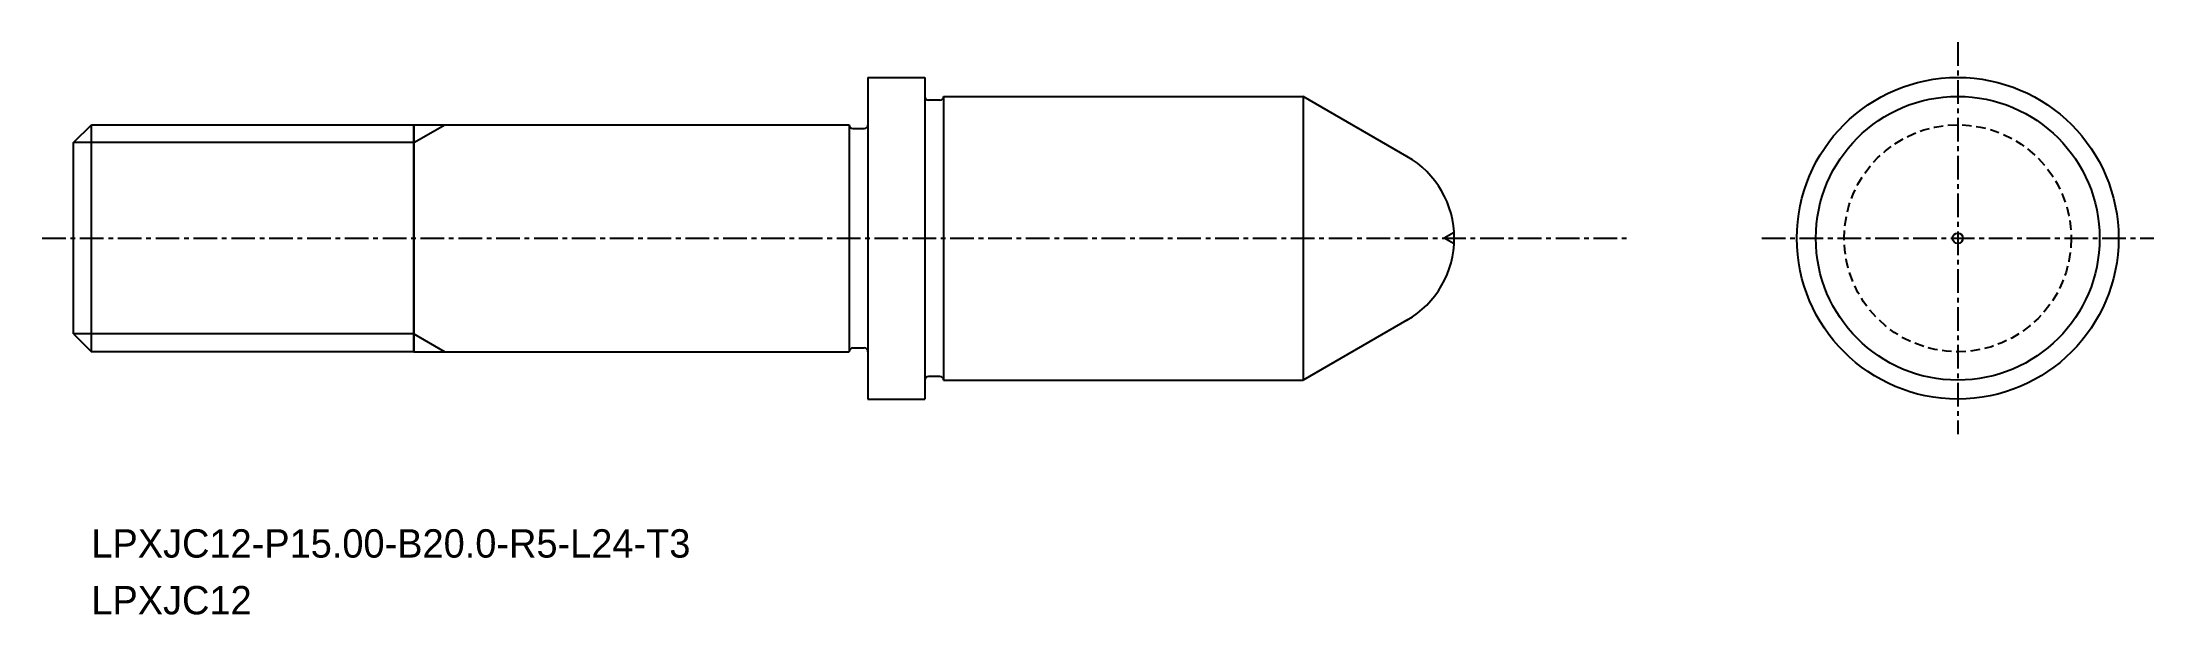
# Model space of a CAD drawing. Extents: x -1620 to -1508, y -799 to -768.
import ezdxf

# ---------------------------------------------------------------- set-up
doc = ezdxf.new("R2010")
doc.units = 0
doc.linetypes.add('CENTER', pattern=[2, 1.25, -0.25, 0.25, -0.25])
doc.linetypes.add('DASHED', pattern=[0.75, 0.5, -0.25])
doc.layers.get('0').update_dxf_attribs({"linetype": 'CONTINUOUS'})
doc.layers.add('CENTER', color=1, linetype='CENTER')

msp = doc.modelspace()

# ---------------------------------------------------------------- linework, layer by layer
at = {"color": 7, "linetype": 'CONTINUOUS'}
for p, q in [((-1576.18, -770.2), (-1576.18, -787.2)), ((-1576.18, -770.2), (-1573.18, -770.2)), ((-1572.18, -771.2), (-1553.18, -771.2)), ((-1572.18, -771.2), (-1572.18, -786.2)), ((-1572.38, -771.4), (-1572.98, -771.4)), ((-1618.18, -773.64), (-1617.23, -772.7)), ((-1617.23, -784.7), (-1617.23, -772.7)), ((-1617.23, -772.7), (-1600.18, -772.7)), ((-1600.18, -772.7), (-1577.18, -772.7)), ((-1600.18, -784.7), (-1600.18, -772.7)), ((-1600.18, -772.7), (-1600.18, -784.7)), ((-1577.18, -772.7), (-1577.18, -784.7)), ((-1576.98, -772.9), (-1576.38, -772.9)), ((-1618.18, -783.75), (-1618.18, -773.64)), ((-1618.18, -783.75), (-1617.23, -784.7)), ((-1576.98, -784.5), (-1576.38, -784.5)), ((-1600.18, -784.7), (-1617.23, -784.7)), ((-1600.18, -784.7), (-1577.18, -784.7)), ((-1572.38, -786), (-1572.98, -786)), ((-1572.18, -786.2), (-1553.18, -786.2)), ((-1576.18, -787.2), (-1573.18, -787.2))]:
    msp.add_line(p, q, dxfattribs=at)
at = {"linetype": 'CONTINUOUS'}
for p, q in [((-1573.18, -770.2), (-1573.18, -787.2)), ((-1547.69, -774.37), (-1553.18, -771.2)), ((-1553.18, -771.2), (-1553.18, -786.2)), ((-1547.69, -783.03), (-1553.18, -786.2))]:
    msp.add_line(p, q, dxfattribs=at)
at = {"color": 3, "linetype": 'CONTINUOUS'}
for p, q in [((-1600.18, -773.64), (-1598.54, -772.7)), ((-1600.18, -773.64), (-1618.18, -773.64)), ((-1600.18, -783.75), (-1618.18, -783.75)), ((-1600.18, -783.75), (-1598.54, -784.7))]:
    msp.add_line(p, q, dxfattribs=at)
at = {"color": 3}
for p in [(-1545.24, -778.42), (-1545.24, -778.97)]:
    msp.add_line(p, (-1545.72, -778.7), dxfattribs=at)
at = {"linetype": 'CONTINUOUS'}
for radius in [8.5, 7.5]:
    msp.add_circle((-1518.58, -778.7), radius, dxfattribs=at)
at = {"color": 3, "linetype": 'DASHED'}
msp.add_circle((-1518.58, -778.7), 6, dxfattribs=at)
msp.add_circle((-1518.58, -778.7), 0.276)
at = {"color": 7, "linetype": 'CONTINUOUS'}
for centre, start, end in [((-1572.98, -771.2), 180, 270), ((-1572.38, -771.2), 270, 0), ((-1576.98, -772.7), 180, 270), ((-1576.38, -772.7), 270, 0), ((-1576.98, -784.7), 90, 180), ((-1576.38, -784.7), 0, 90), ((-1572.98, -786.2), 90, 180), ((-1572.38, -786.2), 0, 90)]:
    msp.add_arc(centre, 0.2, start, end, dxfattribs=at)
at = {"linetype": 'CONTINUOUS'}
msp.add_arc((-1550.19, -778.7), 5, 300, 60, dxfattribs=at)
at = {"layer": 'CENTER', "color": 1, "linetype": 'CENTER'}
for p, q in [((-1518.58, -768.34), (-1518.58, -789.06)), ((-1619.83, -778.7), (-1535.97, -778.7)), ((-1528.94, -778.7), (-1508.22, -778.7))]:
    msp.add_line(p, q, dxfattribs=at)

# ---------------------------------------------------------------- texts
for s, p in [('LPXJC12-P15.00-B20.0-R5-L24-T3', (-1617.23, -795.58)), ('LPXJC12', (-1617.23, -798.58))]:
    msp.add_text(s, height=1.5).set_placement(p)

doc.saveas('drawing.dxf')
